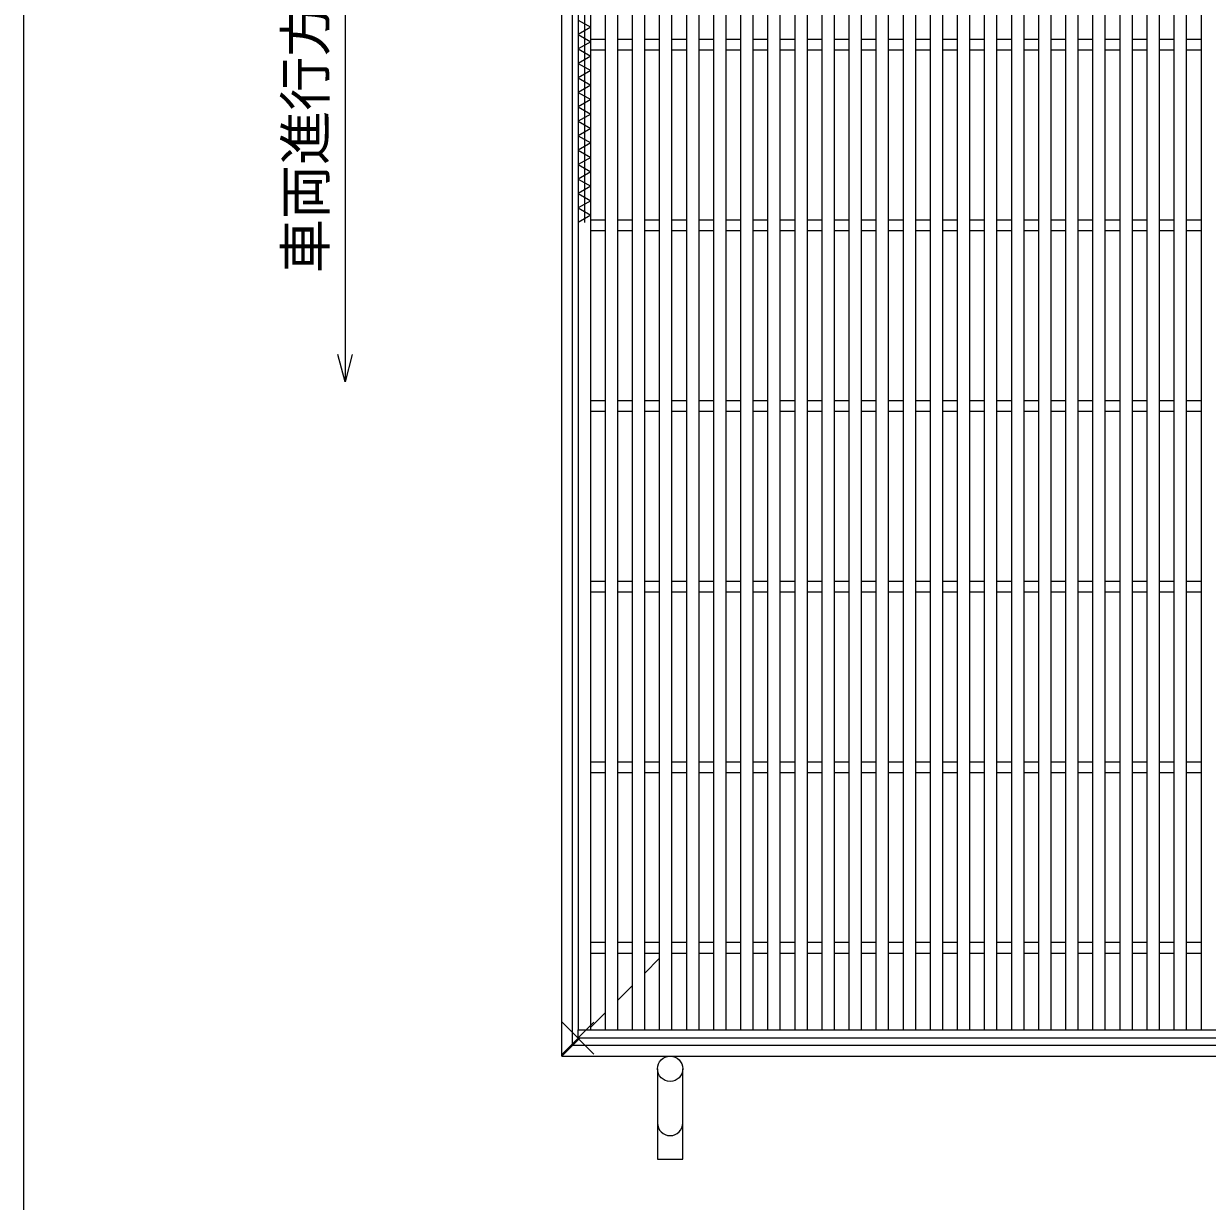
# Model space of a CAD drawing. Units: millimetres, scale not verified. Extents: x -1820 to 1731, y -1282 to 1054.
# Drawn here: x -1729 to -1074, y -436 to 216 of the extents above; entities that cross this region are included whole.
import ezdxf
from ezdxf.enums import TextEntityAlignment as Align

# ---------------------------------------------------------------- set-up
doc = ezdxf.new("R2010")
doc.units = ezdxf.units.MM
doc.header["$LTSCALE"] = 10
for name, color, linetype, lineweight in [('0_2', 150, 'Continuous', 25), ('16', 3, 'Continuous', 25), ('19', 6, 'Continuous', 25)]:
    doc.layers.add(name, color=color, linetype=linetype, lineweight=lineweight)
doc.layers.add('17', color=7, linetype='Continuous')
doc.styles.add('ベクトル', font='')
doc.styles.get('ベクトル').set_extended_font_data('ベクトル')

# ---------------------------------------------------------------- blocks, each defined once
blk = doc.blocks.new('x')
at = {"color": 0, "linetype": 'Continuous', "lineweight": -2}
for p, q in [((-0.884, -0.884), (0.884, 0.884)), ((0.884, -0.884), (-0.884, 0.884))]:
    blk.add_line(p, q, dxfattribs=at)

msp = doc.modelspace()

# ---------------------------------------------------------------- linework, layer by layer
at = {"layer": '0_2'}
msp.add_line((-1729, -1146.5), (-1729, 1053.5), dxfattribs=at)
at = {"layer": '0_2', "color": 4}
for p, q in [((-1551, 317.33), (-1551, 17.33)), ((-1551, 17.33), (-1555, 32.33)), ((-1547, 32.33), (-1551, 17.33))]:
    msp.add_line(p, q, dxfattribs=at)
at = {"layer": '16'}
for p, q in [((-1422, 649.5), (-1422, -341.5)), ((-1418.5, 649.5), (-1418.5, 105.5)), ((-1415, -341.5), (-1415, 649.5)), ((-1407, 649.5), (-1407, -341.5)), ((-1400, -341.5), (-1400, 649.5)), ((-1392, 649.5), (-1392, -341.5)), ((-1385, -341.5), (-1385, 649.5)), ((-1377, 649.5), (-1377, -341.5)), ((-1370, -341.5), (-1370, 649.5)), ((-1362, 649.5), (-1362, -341.5)), ((-1355, -341.5), (-1355, 649.5)), ((-1347, 649.5), (-1347, -341.5)), ((-1340, -341.5), (-1340, 649.5)), ((-1332, 649.5), (-1332, -341.5)), ((-1325, -341.5), (-1325, 649.5)), ((-1317, 649.5), (-1317, -341.5)), ((-1310, -341.5), (-1310, 649.5)), ((-1302, 649.5), (-1302, -341.5)), ((-1295, -341.5), (-1295, 649.5)), ((-1287, 649.5), (-1287, -341.5)), ((-1280, -341.5), (-1280, 649.5)), ((-1272, 649.5), (-1272, -341.5)), ((-1265, -341.5), (-1265, 649.5)), ((-1257, 649.5), (-1257, -341.5)), ((-1250, -341.5), (-1250, 649.5)), ((-1242, 649.5), (-1242, -341.5)), ((-1235, -341.5), (-1235, 649.5)), ((-1227, 649.5), (-1227, -341.5)), ((-1220, -341.5), (-1220, 649.5)), ((-1212, 649.5), (-1212, -341.5)), ((-1205, -341.5), (-1205, 649.5)), ((-1197, 649.5), (-1197, -341.5)), ((-1190, -341.5), (-1190, 649.5)), ((-1182, 649.5), (-1182, -341.5)), ((-1175, -341.5), (-1175, 649.5)), ((-1167, 649.5), (-1167, -341.5)), ((-1160, -341.5), (-1160, 649.5)), ((-1152, 649.5), (-1152, -341.5)), ((-1145, -341.5), (-1145, 649.5)), ((-1137, 649.5), (-1137, -341.5)), ((-1130, -341.5), (-1130, 649.5)), ((-1122, 649.5), (-1122, -341.5)), ((-1115, -341.5), (-1115, 649.5)), ((-1107, 649.5), (-1107, -341.5)), ((-1100, -341.5), (-1100, 649.5)), ((-1092, 649.5), (-1092, -341.5)), ((-1085, -341.5), (-1085, 649.5)), ((-1077, 649.5), (-1077, -341.5)), ((-1422, 217.5), (-1415, 213.5)), ((-1415, 213.5), (-1422, 209.5)), ((-1422, 209.5), (-1415, 205.5)), ((-1415, 205.5), (-1422, 201.5)), ((-1415, 207), (-1407, 207)), ((-1400, 207), (-1392, 207)), ((-1385, 207), (-1377, 207)), ((-1370, 207), (-1362, 207)), ((-1355, 207), (-1347, 207)), ((-1340, 207), (-1332, 207)), ((-1325, 207), (-1317, 207)), ((-1310, 207), (-1302, 207)), ((-1295, 207), (-1287, 207)), ((-1280, 207), (-1272, 207)), ((-1265, 207), (-1257, 207)), ((-1250, 207), (-1242, 207)), ((-1235, 207), (-1227, 207)), ((-1220, 207), (-1212, 207)), ((-1205, 207), (-1197, 207)), ((-1190, 207), (-1182, 207)), ((-1175, 207), (-1167, 207)), ((-1160, 207), (-1152, 207)), ((-1145, 207), (-1137, 207)), ((-1130, 207), (-1122, 207)), ((-1115, 207), (-1107, 207)), ((-1100, 207), (-1092, 207)), ((-1085, 207), (-1077, 207)), ((-1422, 201.5), (-1415, 197.5)), ((-1415, 197.5), (-1422, 193.5)), ((-1415, 201), (-1407, 201)), ((-1400, 201), (-1392, 201)), ((-1385, 201), (-1377, 201)), ((-1370, 201), (-1362, 201)), ((-1355, 201), (-1347, 201)), ((-1340, 201), (-1332, 201)), ((-1325, 201), (-1317, 201)), ((-1310, 201), (-1302, 201)), ((-1295, 201), (-1287, 201)), ((-1280, 201), (-1272, 201)), ((-1265, 201), (-1257, 201)), ((-1250, 201), (-1242, 201)), ((-1235, 201), (-1227, 201)), ((-1220, 201), (-1212, 201)), ((-1205, 201), (-1197, 201)), ((-1190, 201), (-1182, 201)), ((-1175, 201), (-1167, 201)), ((-1160, 201), (-1152, 201)), ((-1145, 201), (-1137, 201)), ((-1130, 201), (-1122, 201)), ((-1115, 201), (-1107, 201)), ((-1100, 201), (-1092, 201)), ((-1085, 201), (-1077, 201)), ((-1422, 193.5), (-1415, 189.5)), ((-1415, 189.5), (-1422, 185.5)), ((-1422, 185.5), (-1415, 181.5)), ((-1415, 181.5), (-1422, 177.5)), ((-1422, 177.5), (-1415, 173.5)), ((-1415, 173.5), (-1422, 169.5)), ((-1422, 169.5), (-1415, 165.5)), ((-1415, 165.5), (-1422, 161.5)), ((-1422, 161.5), (-1415, 157.5)), ((-1415, 157.5), (-1422, 153.5)), ((-1422, 153.5), (-1415, 149.5)), ((-1415, 149.5), (-1422, 145.5)), ((-1422, 145.5), (-1415, 141.5)), ((-1415, 141.5), (-1422, 137.5)), ((-1422, 137.5), (-1415, 133.5)), ((-1415, 133.5), (-1422, 129.5)), ((-1422, 129.5), (-1415, 125.5)), ((-1415, 125.5), (-1422, 121.5)), ((-1422, 121.5), (-1415, 117.5)), ((-1415, 117.5), (-1422, 113.5)), ((-1422, 113.5), (-1415, 109.5)), ((-1415, 109.5), (-1422, 105.5)), ((-1415, 107), (-1407, 107)), ((-1400, 107), (-1392, 107)), ((-1385, 107), (-1377, 107)), ((-1370, 107), (-1362, 107)), ((-1355, 107), (-1347, 107)), ((-1340, 107), (-1332, 107)), ((-1325, 107), (-1317, 107)), ((-1310, 107), (-1302, 107)), ((-1295, 107), (-1287, 107)), ((-1280, 107), (-1272, 107)), ((-1265, 107), (-1257, 107)), ((-1250, 107), (-1242, 107)), ((-1235, 107), (-1227, 107)), ((-1220, 107), (-1212, 107)), ((-1205, 107), (-1197, 107)), ((-1190, 107), (-1182, 107)), ((-1175, 107), (-1167, 107)), ((-1160, 107), (-1152, 107)), ((-1145, 107), (-1137, 107)), ((-1130, 107), (-1122, 107)), ((-1115, 107), (-1107, 107)), ((-1100, 107), (-1092, 107)), ((-1085, 107), (-1077, 107)), ((-1415, 101), (-1407, 101)), ((-1400, 101), (-1392, 101)), ((-1385, 101), (-1377, 101)), ((-1370, 101), (-1362, 101)), ((-1355, 101), (-1347, 101)), ((-1340, 101), (-1332, 101)), ((-1325, 101), (-1317, 101)), ((-1310, 101), (-1302, 101)), ((-1295, 101), (-1287, 101)), ((-1280, 101), (-1272, 101)), ((-1265, 101), (-1257, 101)), ((-1250, 101), (-1242, 101)), ((-1235, 101), (-1227, 101)), ((-1220, 101), (-1212, 101)), ((-1205, 101), (-1197, 101)), ((-1190, 101), (-1182, 101)), ((-1175, 101), (-1167, 101)), ((-1160, 101), (-1152, 101)), ((-1145, 101), (-1137, 101)), ((-1130, 101), (-1122, 101)), ((-1115, 101), (-1107, 101)), ((-1100, 101), (-1092, 101)), ((-1085, 101), (-1077, 101)), ((-1415, 7), (-1407, 7)), ((-1400, 7), (-1392, 7)), ((-1385, 7), (-1377, 7)), ((-1370, 7), (-1362, 7)), ((-1355, 7), (-1347, 7)), ((-1340, 7), (-1332, 7)), ((-1325, 7), (-1317, 7)), ((-1310, 7), (-1302, 7)), ((-1295, 7), (-1287, 7)), ((-1280, 7), (-1272, 7)), ((-1265, 7), (-1257, 7)), ((-1250, 7), (-1242, 7)), ((-1235, 7), (-1227, 7)), ((-1220, 7), (-1212, 7)), ((-1205, 7), (-1197, 7)), ((-1190, 7), (-1182, 7)), ((-1175, 7), (-1167, 7)), ((-1160, 7), (-1152, 7)), ((-1145, 7), (-1137, 7)), ((-1130, 7), (-1122, 7)), ((-1115, 7), (-1107, 7)), ((-1100, 7), (-1092, 7)), ((-1085, 7), (-1077, 7)), ((-1415, 1), (-1407, 1)), ((-1400, 1), (-1392, 1)), ((-1385, 1), (-1377, 1)), ((-1370, 1), (-1362, 1)), ((-1355, 1), (-1347, 1)), ((-1340, 1), (-1332, 1)), ((-1325, 1), (-1317, 1)), ((-1310, 1), (-1302, 1)), ((-1295, 1), (-1287, 1)), ((-1280, 1), (-1272, 1)), ((-1265, 1), (-1257, 1)), ((-1250, 1), (-1242, 1)), ((-1235, 1), (-1227, 1)), ((-1220, 1), (-1212, 1)), ((-1205, 1), (-1197, 1)), ((-1190, 1), (-1182, 1)), ((-1175, 1), (-1167, 1)), ((-1160, 1), (-1152, 1)), ((-1145, 1), (-1137, 1)), ((-1130, 1), (-1122, 1)), ((-1115, 1), (-1107, 1)), ((-1100, 1), (-1092, 1)), ((-1085, 1), (-1077, 1)), ((-1415, -93), (-1407, -93)), ((-1400, -93), (-1392, -93)), ((-1385, -93), (-1377, -93)), ((-1370, -93), (-1362, -93)), ((-1355, -93), (-1347, -93)), ((-1340, -93), (-1332, -93)), ((-1325, -93), (-1317, -93)), ((-1310, -93), (-1302, -93)), ((-1295, -93), (-1287, -93)), ((-1280, -93), (-1272, -93)), ((-1265, -93), (-1257, -93)), ((-1250, -93), (-1242, -93)), ((-1235, -93), (-1227, -93)), ((-1220, -93), (-1212, -93)), ((-1205, -93), (-1197, -93)), ((-1190, -93), (-1182, -93)), ((-1175, -93), (-1167, -93)), ((-1160, -93), (-1152, -93)), ((-1145, -93), (-1137, -93)), ((-1130, -93), (-1122, -93)), ((-1115, -93), (-1107, -93)), ((-1100, -93), (-1092, -93)), ((-1085, -93), (-1077, -93)), ((-1415, -99), (-1407, -99)), ((-1400, -99), (-1392, -99)), ((-1385, -99), (-1377, -99)), ((-1370, -99), (-1362, -99)), ((-1355, -99), (-1347, -99)), ((-1340, -99), (-1332, -99)), ((-1325, -99), (-1317, -99)), ((-1310, -99), (-1302, -99)), ((-1295, -99), (-1287, -99)), ((-1280, -99), (-1272, -99)), ((-1265, -99), (-1257, -99)), ((-1250, -99), (-1242, -99)), ((-1235, -99), (-1227, -99)), ((-1220, -99), (-1212, -99)), ((-1205, -99), (-1197, -99)), ((-1190, -99), (-1182, -99)), ((-1175, -99), (-1167, -99)), ((-1160, -99), (-1152, -99)), ((-1145, -99), (-1137, -99)), ((-1130, -99), (-1122, -99)), ((-1115, -99), (-1107, -99)), ((-1100, -99), (-1092, -99)), ((-1085, -99), (-1077, -99)), ((-1415, -193), (-1407, -193)), ((-1400, -193), (-1392, -193)), ((-1385, -193), (-1377, -193)), ((-1370, -193), (-1362, -193)), ((-1355, -193), (-1347, -193)), ((-1340, -193), (-1332, -193)), ((-1325, -193), (-1317, -193)), ((-1310, -193), (-1302, -193)), ((-1295, -193), (-1287, -193)), ((-1280, -193), (-1272, -193)), ((-1265, -193), (-1257, -193)), ((-1250, -193), (-1242, -193)), ((-1235, -193), (-1227, -193)), ((-1220, -193), (-1212, -193)), ((-1205, -193), (-1197, -193)), ((-1190, -193), (-1182, -193)), ((-1175, -193), (-1167, -193)), ((-1160, -193), (-1152, -193)), ((-1145, -193), (-1137, -193)), ((-1130, -193), (-1122, -193)), ((-1115, -193), (-1107, -193)), ((-1100, -193), (-1092, -193)), ((-1085, -193), (-1077, -193)), ((-1415, -199), (-1407, -199)), ((-1400, -199), (-1392, -199)), ((-1385, -199), (-1377, -199)), ((-1370, -199), (-1362, -199)), ((-1355, -199), (-1347, -199)), ((-1340, -199), (-1332, -199)), ((-1325, -199), (-1317, -199)), ((-1310, -199), (-1302, -199)), ((-1295, -199), (-1287, -199)), ((-1280, -199), (-1272, -199)), ((-1265, -199), (-1257, -199)), ((-1250, -199), (-1242, -199)), ((-1235, -199), (-1227, -199)), ((-1220, -199), (-1212, -199)), ((-1205, -199), (-1197, -199)), ((-1190, -199), (-1182, -199)), ((-1175, -199), (-1167, -199)), ((-1160, -199), (-1152, -199)), ((-1145, -199), (-1137, -199)), ((-1130, -199), (-1122, -199)), ((-1115, -199), (-1107, -199)), ((-1100, -199), (-1092, -199)), ((-1085, -199), (-1077, -199)), ((-1415, -293), (-1407, -293)), ((-1400, -293), (-1392, -293)), ((-1385, -293), (-1377, -293)), ((-1370, -293), (-1362, -293)), ((-1355, -293), (-1347, -293)), ((-1340, -293), (-1332, -293)), ((-1325, -293), (-1317, -293)), ((-1310, -293), (-1302, -293)), ((-1295, -293), (-1287, -293)), ((-1280, -293), (-1272, -293)), ((-1265, -293), (-1257, -293)), ((-1250, -293), (-1242, -293)), ((-1235, -293), (-1227, -293)), ((-1220, -293), (-1212, -293)), ((-1205, -293), (-1197, -293)), ((-1190, -293), (-1182, -293)), ((-1175, -293), (-1167, -293)), ((-1160, -293), (-1152, -293)), ((-1145, -293), (-1137, -293)), ((-1130, -293), (-1122, -293)), ((-1115, -293), (-1107, -293)), ((-1100, -293), (-1092, -293)), ((-1085, -293), (-1077, -293)), ((-1415, -299), (-1407, -299)), ((-1400, -299), (-1392, -299)), ((-1385, -299), (-1377, -299)), ((-1370, -299), (-1362, -299)), ((-1355, -299), (-1347, -299)), ((-1340, -299), (-1332, -299)), ((-1325, -299), (-1317, -299)), ((-1310, -299), (-1302, -299)), ((-1295, -299), (-1287, -299)), ((-1280, -299), (-1272, -299)), ((-1265, -299), (-1257, -299)), ((-1250, -299), (-1242, -299)), ((-1235, -299), (-1227, -299)), ((-1220, -299), (-1212, -299)), ((-1205, -299), (-1197, -299)), ((-1190, -299), (-1182, -299)), ((-1175, -299), (-1167, -299)), ((-1160, -299), (-1152, -299)), ((-1145, -299), (-1137, -299)), ((-1130, -299), (-1122, -299)), ((-1115, -299), (-1107, -299)), ((-1100, -299), (-1092, -299)), ((-1085, -299), (-1077, -299)), ((-1422, -341.5), (-922, -341.5)), ((-1422, -346), (-1422, -341.5)), ((-1422, -341.5), (-1415, -341.5)), ((-922, -346), (-1422, -346)), ((-1407, -341.5), (-1400, -341.5)), ((-1392, -341.5), (-1385, -341.5)), ((-1377, -341.5), (-1370, -341.5)), ((-1362, -341.5), (-1355, -341.5)), ((-1347, -341.5), (-1340, -341.5)), ((-1332, -341.5), (-1325, -341.5)), ((-1317, -341.5), (-1310, -341.5)), ((-1302, -341.5), (-1295, -341.5)), ((-1287, -341.5), (-1280, -341.5)), ((-1272, -341.5), (-1265, -341.5)), ((-1257, -341.5), (-1250, -341.5)), ((-1242, -341.5), (-1235, -341.5)), ((-1227, -341.5), (-1220, -341.5)), ((-1212, -341.5), (-1205, -341.5)), ((-1197, -341.5), (-1190, -341.5)), ((-1182, -341.5), (-1175, -341.5)), ((-1167, -341.5), (-1160, -341.5)), ((-1152, -341.5), (-1145, -341.5)), ((-1137, -341.5), (-1130, -341.5)), ((-1122, -341.5), (-1115, -341.5)), ((-1107, -341.5), (-1100, -341.5)), ((-1092, -341.5), (-1085, -341.5)), ((-1077, -341.5), (-1070, -341.5))]:
    msp.add_line(p, q, dxfattribs=at)
at = {"layer": '19'}
for p, q in [((-1431, -356), (-1431, 664)), ((-1425, -350), (-1425, 658)), ((-1385, -310), (-1377, -302)), ((-1400, -325), (-1392, -317)), ((-1415, -340), (-1407, -332)), ((-1431, -356), (-1421, -346)), ((-1425, -350), (-417, -350)), ((-1431, -356), (-411, -356)), ((-1378, -363), (-1378, -413)), ((-1364, -413), (-1364, -363)), ((-1378, -413), (-1364, -413))]:
    msp.add_line(p, q, dxfattribs=at)
msp.add_circle((-1371, -363), 7, dxfattribs=at)
msp.add_arc((-1371, -393), 7, 180, 0, dxfattribs=at)

# ---------------------------------------------------------------- block references
at = {"layer": '17', "xscale": 10, "yscale": 10}
msp.add_blockref('x', (-1422, -346), dxfattribs=at)

# ---------------------------------------------------------------- texts
at = {"layer": '0_2', "color": 2, "style": 'ベクトル'}
msp.add_text('車両進行方向', height=21.99, rotation=90, dxfattribs=at).set_placement((-1573, 77.33), align=Align.MIDDLE_LEFT)

doc.saveas('drawing.dxf')
